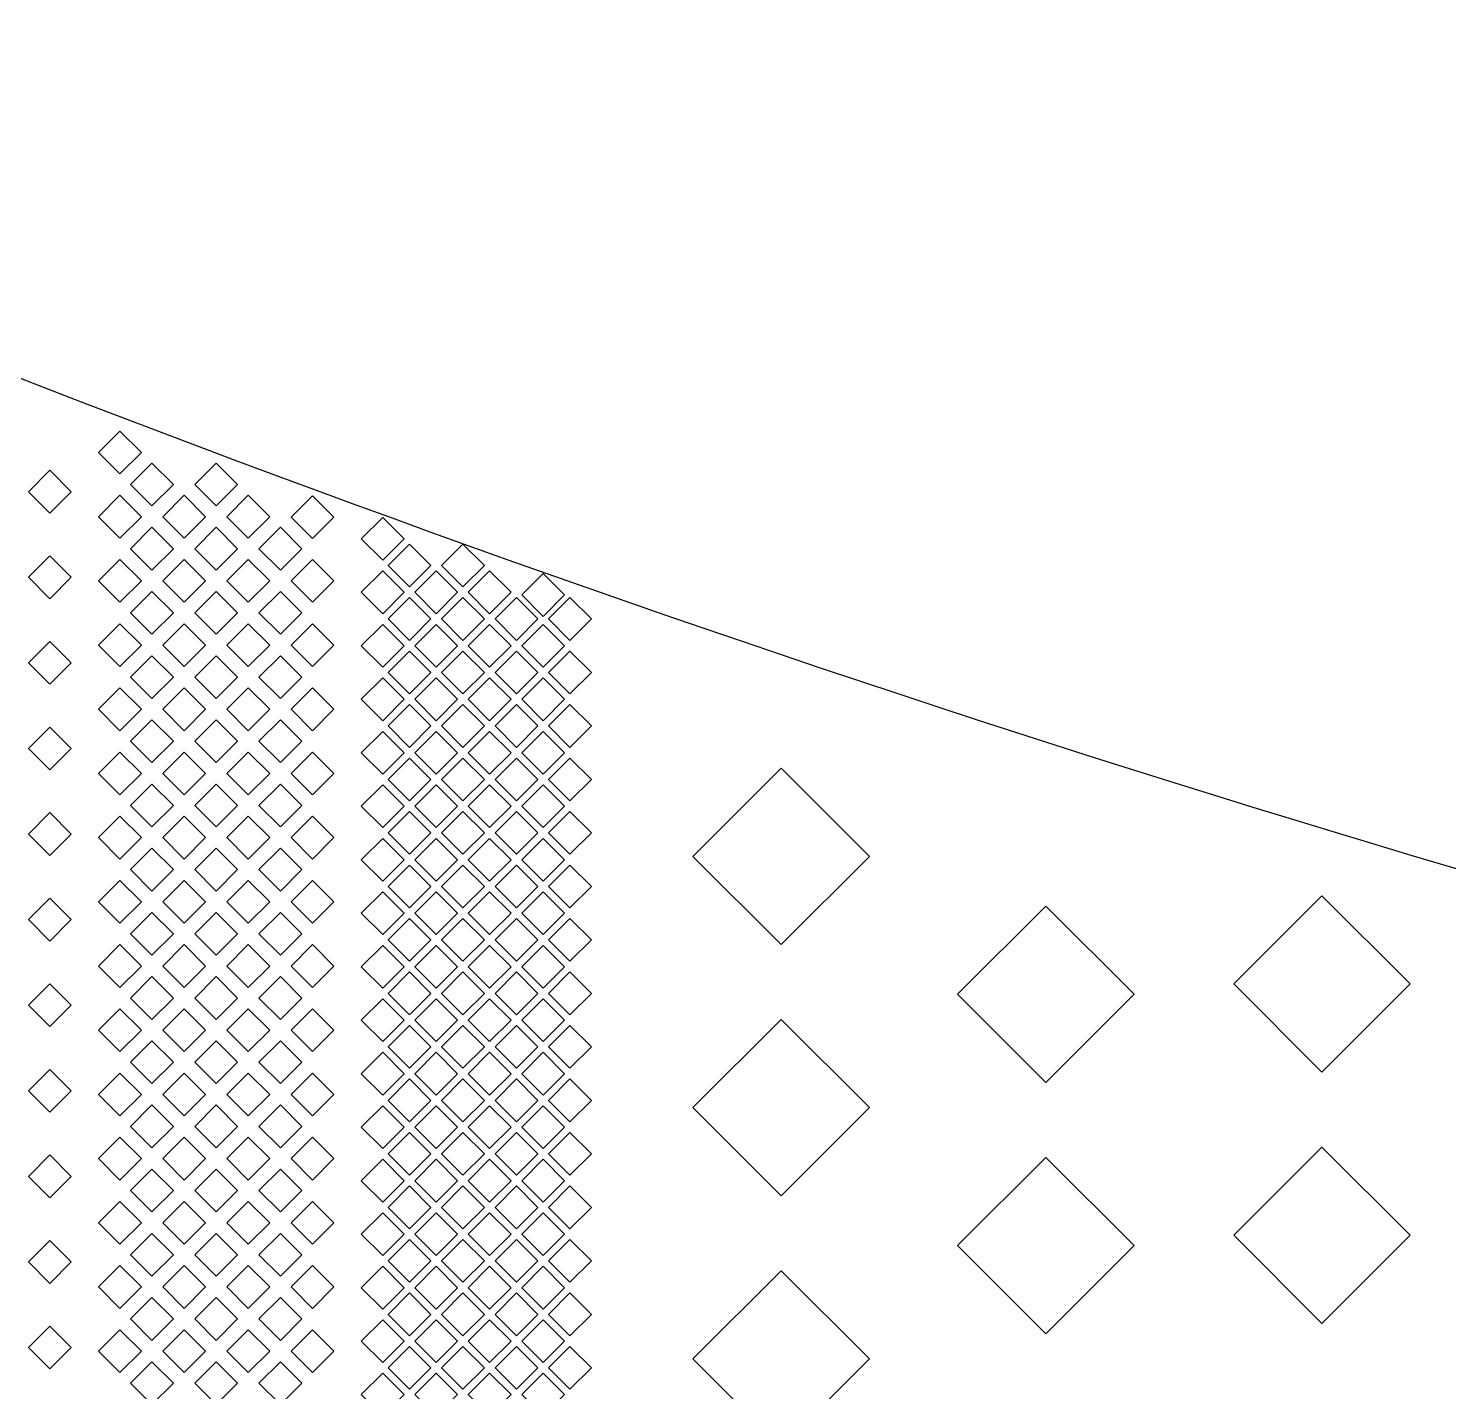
# Model space of a CAD drawing. Extents: x -351702 to -45035, y -35391 to 217623.
# Drawn here: x -253628 to -251751, y 2402 to 4204 of the extents above; entities that cross this region are included whole.
import ezdxf

# ---------------------------------------------------------------- set-up
doc = ezdxf.new("R2010")
doc.units = 13
doc.layers.add('Control', color=80, linetype='Continuous')

msp = doc.modelspace()

# ---------------------------------------------------------------- linework, layer by layer
at = {"layer": 'Control'}
msp.add_lwpolyline([(-253711.412, 3770.085, 0.07253136), (-246926.586, 2188.529), (-246926.586, 2033.437, 0.06766406), (-253711.186, 463.743)], format="xyb", dxfattribs=at)
for points in [[(-253507.164, 3615.207), (-253478.88, 3643.491), (-253507.164, 3671.775), (-253535.449, 3643.491)], [(-253464.81, 3572.952), (-253436.526, 3601.237), (-253464.81, 3629.521), (-253493.094, 3601.237)], [(-253379.957, 3572.952), (-253351.673, 3601.237), (-253379.957, 3629.521), (-253408.241, 3601.237)], [(-253599.817, 3563.446), (-253571.533, 3591.73), (-253599.817, 3620.014), (-253628.101, 3591.73)], [(-253507.164, 3530.354), (-253478.88, 3558.638), (-253507.164, 3586.922), (-253535.449, 3558.638)], [(-253422.311, 3530.354), (-253394.027, 3558.638), (-253422.311, 3586.922), (-253450.595, 3558.638)], [(-253337.458, 3530.354), (-253309.173, 3558.638), (-253337.458, 3586.922), (-253365.742, 3558.638)], [(-253252.604, 3529.656), (-253224.32, 3557.94), (-253252.604, 3586.225), (-253280.889, 3557.94)], [(-253159.808, 3501.149), (-253131.524, 3529.433), (-253159.808, 3557.717), (-253188.093, 3529.433)], [(-253464.81, 3488.099), (-253436.526, 3516.383), (-253464.81, 3544.668), (-253493.094, 3516.383)], [(-253379.957, 3488.099), (-253351.673, 3516.383), (-253379.957, 3544.668), (-253408.241, 3516.383)], [(-253295.104, 3488.099), (-253266.819, 3516.383), (-253295.104, 3544.668), (-253323.388, 3516.383)], [(-253124.37, 3465.902), (-253096.086, 3494.186), (-253124.37, 3522.47), (-253152.654, 3494.186)], [(-253053.66, 3465.902), (-253025.376, 3494.186), (-253053.66, 3522.47), (-253081.944, 3494.186)], [(-253599.817, 3450.308), (-253571.533, 3478.593), (-253599.817, 3506.877), (-253628.101, 3478.593)], [(-253507.164, 3445.5), (-253478.88, 3473.785), (-253507.164, 3502.069), (-253535.449, 3473.785)], [(-253422.311, 3445.5), (-253394.027, 3473.785), (-253422.311, 3502.069), (-253450.595, 3473.785)], [(-253337.458, 3445.5), (-253309.173, 3473.785), (-253337.458, 3502.069), (-253365.742, 3473.785)], [(-253252.604, 3445.5), (-253224.32, 3473.785), (-253252.604, 3502.069), (-253280.889, 3473.785)], [(-253159.808, 3430.439), (-253131.524, 3458.723), (-253159.808, 3487.007), (-253188.093, 3458.723)], [(-253089.098, 3430.439), (-253060.814, 3458.723), (-253089.098, 3487.007), (-253117.383, 3458.723)], [(-253018.388, 3430.439), (-252990.104, 3458.723), (-253018.388, 3487.007), (-253046.673, 3458.723)], [(-252947.678, 3426.919), (-252919.394, 3455.203), (-252947.678, 3483.487), (-252975.963, 3455.203)], [(-253464.81, 3403.246), (-253436.526, 3431.53), (-253464.81, 3459.814), (-253493.094, 3431.53)], [(-253379.957, 3403.246), (-253351.673, 3431.53), (-253379.957, 3459.814), (-253408.241, 3431.53)], [(-253295.104, 3403.246), (-253266.819, 3431.53), (-253295.104, 3459.814), (-253323.388, 3431.53)], [(-253124.37, 3395.192), (-253096.086, 3423.476), (-253124.37, 3451.76), (-253152.654, 3423.476)], [(-253053.66, 3395.192), (-253025.376, 3423.476), (-253053.66, 3451.76), (-253081.944, 3423.476)], [(-252982.95, 3395.192), (-252954.666, 3423.476), (-252982.95, 3451.76), (-253011.234, 3423.476)], [(-252912.24, 3395.192), (-252883.956, 3423.476), (-252912.24, 3451.76), (-252940.524, 3423.476)], [(-253507.164, 3360.647), (-253478.88, 3388.931), (-253507.164, 3417.215), (-253535.449, 3388.931)], [(-253422.311, 3360.647), (-253394.027, 3388.931), (-253422.311, 3417.215), (-253450.595, 3388.931)], [(-253337.458, 3360.647), (-253309.173, 3388.931), (-253337.458, 3417.215), (-253365.742, 3388.931)], [(-253252.604, 3360.647), (-253224.32, 3388.931), (-253252.604, 3417.215), (-253280.889, 3388.931)], [(-253159.808, 3359.729), (-253131.524, 3388.013), (-253159.808, 3416.297), (-253188.093, 3388.013)], [(-253089.098, 3359.729), (-253060.814, 3388.013), (-253089.098, 3416.297), (-253117.383, 3388.013)], [(-253018.388, 3359.729), (-252990.104, 3388.013), (-253018.388, 3416.297), (-253046.673, 3388.013)], [(-252947.678, 3359.729), (-252919.394, 3388.013), (-252947.678, 3416.297), (-252975.963, 3388.013)], [(-253599.817, 3337.171), (-253571.533, 3365.456), (-253599.817, 3393.74), (-253628.101, 3365.456)], [(-253124.37, 3324.482), (-253096.086, 3352.766), (-253124.37, 3381.05), (-253152.654, 3352.766)], [(-253053.66, 3324.482), (-253025.376, 3352.766), (-253053.66, 3381.05), (-253081.944, 3352.766)], [(-252982.95, 3324.482), (-252954.666, 3352.766), (-252982.95, 3381.05), (-253011.234, 3352.766)], [(-252912.24, 3324.482), (-252883.956, 3352.766), (-252912.24, 3381.05), (-252940.524, 3352.766)], [(-253464.81, 3318.392), (-253436.526, 3346.677), (-253464.81, 3374.961), (-253493.094, 3346.677)], [(-253379.957, 3318.392), (-253351.673, 3346.677), (-253379.957, 3374.961), (-253408.241, 3346.677)], [(-253295.104, 3318.392), (-253266.819, 3346.677), (-253295.104, 3374.961), (-253323.388, 3346.677)], [(-253159.808, 3289.019), (-253131.524, 3317.303), (-253159.808, 3345.587), (-253188.093, 3317.303)], [(-253089.098, 3289.019), (-253060.814, 3317.303), (-253089.098, 3345.587), (-253117.383, 3317.303)], [(-253018.388, 3289.019), (-252990.104, 3317.303), (-253018.388, 3345.587), (-253046.673, 3317.303)], [(-252947.678, 3289.019), (-252919.394, 3317.303), (-252947.678, 3345.587), (-252975.963, 3317.303)], [(-253507.164, 3275.794), (-253478.88, 3304.078), (-253507.164, 3332.362), (-253535.449, 3304.078)], [(-253422.311, 3275.794), (-253394.027, 3304.078), (-253422.311, 3332.362), (-253450.595, 3304.078)], [(-253337.458, 3275.794), (-253309.173, 3304.078), (-253337.458, 3332.362), (-253365.742, 3304.078)], [(-253252.604, 3275.794), (-253224.32, 3304.078), (-253252.604, 3332.362), (-253280.889, 3304.078)], [(-253124.37, 3253.772), (-253096.086, 3282.056), (-253124.37, 3310.34), (-253152.654, 3282.056)], [(-253053.66, 3253.772), (-253025.376, 3282.056), (-253053.66, 3310.34), (-253081.944, 3282.056)], [(-252982.95, 3253.772), (-252954.666, 3282.056), (-252982.95, 3310.34), (-253011.234, 3282.056)], [(-252912.24, 3253.772), (-252883.956, 3282.056), (-252912.24, 3310.34), (-252940.524, 3282.056)], [(-253464.81, 3233.539), (-253436.526, 3261.823), (-253464.81, 3290.108), (-253493.094, 3261.823)], [(-253379.957, 3233.539), (-253351.673, 3261.823), (-253379.957, 3290.108), (-253408.241, 3261.823)], [(-253295.104, 3233.539), (-253266.819, 3261.823), (-253295.104, 3290.108), (-253323.388, 3261.823)], [(-253599.817, 3224.034), (-253571.533, 3252.319), (-253599.817, 3280.603), (-253628.101, 3252.319)], [(-253159.808, 3218.309), (-253131.524, 3246.593), (-253159.808, 3274.877), (-253188.093, 3246.593)], [(-253089.098, 3218.309), (-253060.814, 3246.593), (-253089.098, 3274.877), (-253117.383, 3246.593)], [(-253018.388, 3218.309), (-252990.104, 3246.593), (-253018.388, 3274.877), (-253046.673, 3246.593)], [(-252947.678, 3218.309), (-252919.394, 3246.593), (-252947.678, 3274.877), (-252975.963, 3246.593)], [(-253507.164, 3190.94), (-253478.88, 3219.225), (-253507.164, 3247.509), (-253535.449, 3219.225)], [(-253422.311, 3190.94), (-253394.027, 3219.225), (-253422.311, 3247.509), (-253450.595, 3219.225)], [(-253337.458, 3190.94), (-253309.173, 3219.225), (-253337.458, 3247.509), (-253365.742, 3219.225)], [(-253252.604, 3190.94), (-253224.32, 3219.225), (-253252.604, 3247.509), (-253280.889, 3219.225)], [(-253124.37, 3183.062), (-253096.086, 3211.346), (-253124.37, 3239.63), (-253152.654, 3211.346)], [(-253053.66, 3183.062), (-253025.376, 3211.346), (-253053.66, 3239.63), (-253081.944, 3211.346)], [(-252982.95, 3183.062), (-252954.666, 3211.346), (-252982.95, 3239.63), (-253011.234, 3211.346)], [(-252912.24, 3183.062), (-252883.956, 3211.346), (-252912.24, 3239.63), (-252940.524, 3211.346)], [(-252633.045, 3226.318), (-252749.688, 3109.674), (-252633.045, 2993.031), (-252516.401, 3109.674)], [(-253464.81, 3148.686), (-253436.526, 3176.97), (-253464.81, 3205.254), (-253493.094, 3176.97)], [(-253379.957, 3148.686), (-253351.673, 3176.97), (-253379.957, 3205.254), (-253408.241, 3176.97)], [(-253295.104, 3148.686), (-253266.819, 3176.97), (-253295.104, 3205.254), (-253323.388, 3176.97)], [(-253159.808, 3147.599), (-253131.524, 3175.883), (-253159.808, 3204.167), (-253188.093, 3175.883)], [(-253089.098, 3147.599), (-253060.814, 3175.883), (-253089.098, 3204.167), (-253117.383, 3175.883)], [(-253018.388, 3147.599), (-252990.104, 3175.883), (-253018.388, 3204.167), (-253046.673, 3175.883)], [(-252947.678, 3147.599), (-252919.394, 3175.883), (-252947.678, 3204.167), (-252975.963, 3175.883)], [(-253599.817, 3110.897), (-253571.533, 3139.181), (-253599.817, 3167.466), (-253628.101, 3139.181)], [(-253507.164, 3106.087), (-253478.88, 3134.371), (-253507.164, 3162.655), (-253535.449, 3134.371)], [(-253422.311, 3106.087), (-253394.027, 3134.371), (-253422.311, 3162.655), (-253450.595, 3134.371)], [(-253337.458, 3106.087), (-253309.173, 3134.371), (-253337.458, 3162.655), (-253365.742, 3134.371)], [(-253252.604, 3106.087), (-253224.32, 3134.371), (-253252.604, 3162.655), (-253280.889, 3134.371)], [(-253124.37, 3112.352), (-253096.086, 3140.636), (-253124.37, 3168.92), (-253152.654, 3140.636)], [(-253053.66, 3112.352), (-253025.376, 3140.636), (-253053.66, 3168.92), (-253081.944, 3140.636)], [(-252982.95, 3112.352), (-252954.666, 3140.636), (-252982.95, 3168.92), (-253011.234, 3140.636)], [(-252912.24, 3112.352), (-252883.956, 3140.636), (-252912.24, 3168.92), (-252940.524, 3140.636)], [(-253464.81, 3063.832), (-253436.526, 3092.117), (-253464.81, 3120.401), (-253493.094, 3092.117)], [(-253379.957, 3063.832), (-253351.673, 3092.117), (-253379.957, 3120.401), (-253408.241, 3092.117)], [(-253295.104, 3063.832), (-253266.819, 3092.117), (-253295.104, 3120.401), (-253323.388, 3092.117)], [(-253159.808, 3076.889), (-253131.524, 3105.173), (-253159.808, 3133.457), (-253188.093, 3105.173)], [(-253089.098, 3076.889), (-253060.814, 3105.173), (-253089.098, 3133.457), (-253117.383, 3105.173)], [(-253018.388, 3076.889), (-252990.104, 3105.173), (-253018.388, 3133.457), (-253046.673, 3105.173)], [(-252947.678, 3076.889), (-252919.394, 3105.173), (-252947.678, 3133.457), (-252975.963, 3105.173)], [(-253124.37, 3041.642), (-253096.086, 3069.926), (-253124.37, 3098.21), (-253152.654, 3069.926)], [(-253053.66, 3041.642), (-253025.376, 3069.926), (-253053.66, 3098.21), (-253081.944, 3069.926)], [(-252982.95, 3041.642), (-252954.666, 3069.926), (-252982.95, 3098.21), (-253011.234, 3069.926)], [(-252912.24, 3041.642), (-252883.956, 3069.926), (-252912.24, 3098.21), (-252940.524, 3069.926)], [(-253507.164, 3021.234), (-253478.88, 3049.518), (-253507.164, 3077.802), (-253535.449, 3049.518)], [(-253422.311, 3021.234), (-253394.027, 3049.518), (-253422.311, 3077.802), (-253450.595, 3049.518)], [(-253337.458, 3021.234), (-253309.173, 3049.518), (-253337.458, 3077.802), (-253365.742, 3049.518)], [(-253252.604, 3021.234), (-253224.32, 3049.518), (-253252.604, 3077.802), (-253280.889, 3049.518)], [(-253159.808, 3006.179), (-253131.524, 3034.463), (-253159.808, 3062.747), (-253188.093, 3034.463)], [(-253089.098, 3006.179), (-253060.814, 3034.463), (-253089.098, 3062.747), (-253117.383, 3034.463)], [(-253018.388, 3006.179), (-252990.104, 3034.463), (-253018.388, 3062.747), (-253046.673, 3034.463)], [(-252947.678, 3006.179), (-252919.394, 3034.463), (-252947.678, 3062.747), (-252975.963, 3034.463)], [(-253599.817, 2997.76), (-253571.533, 3026.044), (-253599.817, 3054.329), (-253628.101, 3026.044)], [(-252283.114, 3043.997), (-252399.758, 2927.353), (-252283.114, 2810.71), (-252166.471, 2927.353)], [(-251917.997, 3057.631), (-252034.64, 2940.988), (-251917.997, 2824.344), (-251801.353, 2940.988)], [(-253464.81, 2978.979), (-253436.526, 3007.263), (-253464.81, 3035.548), (-253493.094, 3007.263)], [(-253379.957, 2978.979), (-253351.673, 3007.263), (-253379.957, 3035.548), (-253408.241, 3007.263)], [(-253295.104, 2978.979), (-253266.819, 3007.263), (-253295.104, 3035.548), (-253323.388, 3007.263)], [(-253124.37, 2970.932), (-253096.086, 2999.216), (-253124.37, 3027.5), (-253152.654, 2999.216)], [(-253053.66, 2970.932), (-253025.376, 2999.216), (-253053.66, 3027.5), (-253081.944, 2999.216)], [(-252982.95, 2970.932), (-252954.666, 2999.216), (-252982.95, 3027.5), (-253011.234, 2999.216)], [(-252912.24, 2970.932), (-252883.956, 2999.216), (-252912.24, 3027.5), (-252940.524, 2999.216)], [(-253507.164, 2936.38), (-253478.88, 2964.665), (-253507.164, 2992.949), (-253535.449, 2964.665)], [(-253422.311, 2936.38), (-253394.027, 2964.665), (-253422.311, 2992.949), (-253450.595, 2964.665)], [(-253337.458, 2936.38), (-253309.173, 2964.665), (-253337.458, 2992.949), (-253365.742, 2964.665)], [(-253252.604, 2936.38), (-253224.32, 2964.665), (-253252.604, 2992.949), (-253280.889, 2964.665)], [(-253159.808, 2935.469), (-253131.524, 2963.753), (-253159.808, 2992.037), (-253188.093, 2963.753)], [(-253089.098, 2935.469), (-253060.814, 2963.753), (-253089.098, 2992.037), (-253117.383, 2963.753)], [(-253018.388, 2935.469), (-252990.104, 2963.753), (-253018.388, 2992.037), (-253046.673, 2963.753)], [(-252947.678, 2935.469), (-252919.394, 2963.753), (-252947.678, 2992.037), (-252975.963, 2963.753)], [(-253464.81, 2894.126), (-253436.526, 2922.41), (-253464.81, 2950.694), (-253493.094, 2922.41)], [(-253379.957, 2894.126), (-253351.673, 2922.41), (-253379.957, 2950.694), (-253408.241, 2922.41)], [(-253295.104, 2894.126), (-253266.819, 2922.41), (-253295.104, 2950.694), (-253323.388, 2922.41)], [(-253124.37, 2900.222), (-253096.086, 2928.506), (-253124.37, 2956.79), (-253152.654, 2928.506)], [(-253053.66, 2900.222), (-253025.376, 2928.506), (-253053.66, 2956.79), (-253081.944, 2928.506)], [(-252982.95, 2900.222), (-252954.666, 2928.506), (-252982.95, 2956.79), (-253011.234, 2928.506)], [(-252912.24, 2900.222), (-252883.956, 2928.506), (-252912.24, 2956.79), (-252940.524, 2928.506)], [(-253599.817, 2884.623), (-253571.533, 2912.907), (-253599.817, 2941.192), (-253628.101, 2912.907)], [(-253159.808, 2864.759), (-253131.524, 2893.043), (-253159.808, 2921.327), (-253188.093, 2893.043)], [(-253089.098, 2864.759), (-253060.814, 2893.043), (-253089.098, 2921.327), (-253117.383, 2893.043)], [(-253018.388, 2864.759), (-252990.104, 2893.043), (-253018.388, 2921.327), (-253046.673, 2893.043)], [(-252947.678, 2864.759), (-252919.394, 2893.043), (-252947.678, 2921.327), (-252975.963, 2893.043)], [(-253507.164, 2851.527), (-253478.88, 2879.811), (-253507.164, 2908.095), (-253535.449, 2879.811)], [(-253422.311, 2851.527), (-253394.027, 2879.811), (-253422.311, 2908.095), (-253450.595, 2879.811)], [(-253337.458, 2851.527), (-253309.173, 2879.811), (-253337.458, 2908.095), (-253365.742, 2879.811)], [(-253252.604, 2851.527), (-253224.32, 2879.811), (-253252.604, 2908.095), (-253280.889, 2879.811)], [(-252633.045, 2894.099), (-252749.688, 2777.456), (-252633.045, 2660.812), (-252516.401, 2777.456)], [(-253124.37, 2829.512), (-253096.086, 2857.796), (-253124.37, 2886.08), (-253152.654, 2857.796)], [(-253053.66, 2829.512), (-253025.376, 2857.796), (-253053.66, 2886.08), (-253081.944, 2857.796)], [(-252982.95, 2829.512), (-252954.666, 2857.796), (-252982.95, 2886.08), (-253011.234, 2857.796)], [(-252912.24, 2829.512), (-252883.956, 2857.796), (-252912.24, 2886.08), (-252940.524, 2857.796)], [(-253464.81, 2809.272), (-253436.526, 2837.557), (-253464.81, 2865.841), (-253493.094, 2837.557)], [(-253379.957, 2809.272), (-253351.673, 2837.557), (-253379.957, 2865.841), (-253408.241, 2837.557)], [(-253295.104, 2809.272), (-253266.819, 2837.557), (-253295.104, 2865.841), (-253323.388, 2837.557)], [(-253159.808, 2794.049), (-253131.524, 2822.333), (-253159.808, 2850.617), (-253188.093, 2822.333)], [(-253089.098, 2794.049), (-253060.814, 2822.333), (-253089.098, 2850.617), (-253117.383, 2822.333)], [(-253018.388, 2794.049), (-252990.104, 2822.333), (-253018.388, 2850.617), (-253046.673, 2822.333)], [(-252947.678, 2794.049), (-252919.394, 2822.333), (-252947.678, 2850.617), (-252975.963, 2822.333)], [(-253599.817, 2771.486), (-253571.533, 2799.77), (-253599.817, 2828.054), (-253628.101, 2799.77)], [(-253507.164, 2766.674), (-253478.88, 2794.958), (-253507.164, 2823.242), (-253535.449, 2794.958)], [(-253422.311, 2766.674), (-253394.027, 2794.958), (-253422.311, 2823.242), (-253450.595, 2794.958)], [(-253337.458, 2766.674), (-253309.173, 2794.958), (-253337.458, 2823.242), (-253365.742, 2794.958)], [(-253252.604, 2766.674), (-253224.32, 2794.958), (-253252.604, 2823.242), (-253280.889, 2794.958)], [(-253124.37, 2758.802), (-253096.086, 2787.086), (-253124.37, 2815.37), (-253152.654, 2787.086)], [(-253053.66, 2758.802), (-253025.376, 2787.086), (-253053.66, 2815.37), (-253081.944, 2787.086)], [(-252982.95, 2758.802), (-252954.666, 2787.086), (-252982.95, 2815.37), (-253011.234, 2787.086)], [(-252912.24, 2758.802), (-252883.956, 2787.086), (-252912.24, 2815.37), (-252940.524, 2787.086)], [(-253464.81, 2724.419), (-253436.526, 2752.703), (-253464.81, 2780.988), (-253493.094, 2752.703)], [(-253379.957, 2724.419), (-253351.673, 2752.703), (-253379.957, 2780.988), (-253408.241, 2752.703)], [(-253295.104, 2724.419), (-253266.819, 2752.703), (-253295.104, 2780.988), (-253323.388, 2752.703)], [(-253159.808, 2723.339), (-253131.524, 2751.623), (-253159.808, 2779.907), (-253188.093, 2751.623)], [(-253089.098, 2723.339), (-253060.814, 2751.623), (-253089.098, 2779.907), (-253117.383, 2751.623)], [(-253018.388, 2723.339), (-252990.104, 2751.623), (-253018.388, 2779.907), (-253046.673, 2751.623)], [(-252947.678, 2723.339), (-252919.394, 2751.623), (-252947.678, 2779.907), (-252975.963, 2751.623)], [(-253124.37, 2688.092), (-253096.086, 2716.376), (-253124.37, 2744.66), (-253152.654, 2716.376)], [(-253053.66, 2688.092), (-253025.376, 2716.376), (-253053.66, 2744.66), (-253081.944, 2716.376)], [(-252982.95, 2688.092), (-252954.666, 2716.376), (-252982.95, 2744.66), (-253011.234, 2716.376)], [(-252912.24, 2688.092), (-252883.956, 2716.376), (-252912.24, 2744.66), (-252940.524, 2716.376)], [(-253507.164, 2681.82), (-253478.88, 2710.105), (-253507.164, 2738.389), (-253535.449, 2710.105)], [(-253422.311, 2681.82), (-253394.027, 2710.105), (-253422.311, 2738.389), (-253450.595, 2710.105)], [(-253337.458, 2681.82), (-253309.173, 2710.105), (-253337.458, 2738.389), (-253365.742, 2710.105)], [(-253252.604, 2681.82), (-253224.32, 2710.105), (-253252.604, 2738.389), (-253280.889, 2710.105)], [(-251917.997, 2725.412), (-252034.64, 2608.769), (-251917.997, 2492.125), (-251801.353, 2608.769)], [(-253599.817, 2658.349), (-253571.533, 2686.633), (-253599.817, 2714.917), (-253628.101, 2686.633)], [(-253159.808, 2652.629), (-253131.524, 2680.913), (-253159.808, 2709.197), (-253188.093, 2680.913)], [(-253089.098, 2652.629), (-253060.814, 2680.913), (-253089.098, 2709.197), (-253117.383, 2680.913)], [(-253018.388, 2652.629), (-252990.104, 2680.913), (-253018.388, 2709.197), (-253046.673, 2680.913)], [(-252947.678, 2652.629), (-252919.394, 2680.913), (-252947.678, 2709.197), (-252975.963, 2680.913)], [(-252283.114, 2711.778), (-252399.758, 2595.134), (-252283.114, 2478.491), (-252166.471, 2595.134)], [(-253464.81, 2639.566), (-253436.526, 2667.85), (-253464.81, 2696.134), (-253493.094, 2667.85)], [(-253379.957, 2639.566), (-253351.673, 2667.85), (-253379.957, 2696.134), (-253408.241, 2667.85)], [(-253295.104, 2639.566), (-253266.819, 2667.85), (-253295.104, 2696.134), (-253323.388, 2667.85)], [(-253124.37, 2617.382), (-253096.086, 2645.666), (-253124.37, 2673.95), (-253152.654, 2645.666)], [(-253053.66, 2617.382), (-253025.376, 2645.666), (-253053.66, 2673.95), (-253081.944, 2645.666)], [(-252982.95, 2617.382), (-252954.666, 2645.666), (-252982.95, 2673.95), (-253011.234, 2645.666)], [(-252912.24, 2617.382), (-252883.956, 2645.666), (-252912.24, 2673.95), (-252940.524, 2645.666)], [(-253507.164, 2596.967), (-253478.88, 2625.251), (-253507.164, 2653.535), (-253535.449, 2625.251)], [(-253422.311, 2596.967), (-253394.027, 2625.251), (-253422.311, 2653.535), (-253450.595, 2625.251)], [(-253337.458, 2596.967), (-253309.173, 2625.251), (-253337.458, 2653.535), (-253365.742, 2625.251)], [(-253252.604, 2596.967), (-253224.32, 2625.251), (-253252.604, 2653.535), (-253280.889, 2625.251)], [(-253159.808, 2581.919), (-253131.524, 2610.203), (-253159.808, 2638.487), (-253188.093, 2610.203)], [(-253089.098, 2581.919), (-253060.814, 2610.203), (-253089.098, 2638.487), (-253117.383, 2610.203)], [(-253018.388, 2581.919), (-252990.104, 2610.203), (-253018.388, 2638.487), (-253046.673, 2610.203)], [(-252947.678, 2581.919), (-252919.394, 2610.203), (-252947.678, 2638.487), (-252975.963, 2610.203)], [(-253464.81, 2554.712), (-253436.526, 2582.997), (-253464.81, 2611.281), (-253493.094, 2582.997)], [(-253379.957, 2554.712), (-253351.673, 2582.997), (-253379.957, 2611.281), (-253408.241, 2582.997)], [(-253295.104, 2554.712), (-253266.819, 2582.997), (-253295.104, 2611.281), (-253323.388, 2582.997)], [(-253599.817, 2545.212), (-253571.533, 2573.496), (-253599.817, 2601.78), (-253628.101, 2573.496)], [(-253124.37, 2546.672), (-253096.086, 2574.956), (-253124.37, 2603.24), (-253152.654, 2574.956)], [(-253053.66, 2546.672), (-253025.376, 2574.956), (-253053.66, 2603.24), (-253081.944, 2574.956)], [(-252982.95, 2546.672), (-252954.666, 2574.956), (-252982.95, 2603.24), (-253011.234, 2574.956)], [(-252912.24, 2546.672), (-252883.956, 2574.956), (-252912.24, 2603.24), (-252940.524, 2574.956)], [(-253507.164, 2512.114), (-253478.88, 2540.398), (-253507.164, 2568.682), (-253535.449, 2540.398)], [(-253422.311, 2512.114), (-253394.027, 2540.398), (-253422.311, 2568.682), (-253450.595, 2540.398)], [(-253337.458, 2512.114), (-253309.173, 2540.398), (-253337.458, 2568.682), (-253365.742, 2540.398)], [(-253252.604, 2512.114), (-253224.32, 2540.398), (-253252.604, 2568.682), (-253280.889, 2540.398)], [(-253159.808, 2511.209), (-253131.524, 2539.493), (-253159.808, 2567.777), (-253188.093, 2539.493)], [(-253089.098, 2511.209), (-253060.814, 2539.493), (-253089.098, 2567.777), (-253117.383, 2539.493)], [(-253018.388, 2511.209), (-252990.104, 2539.493), (-253018.388, 2567.777), (-253046.673, 2539.493)], [(-252947.678, 2511.209), (-252919.394, 2539.493), (-252947.678, 2567.777), (-252975.963, 2539.493)], [(-252633.045, 2561.88), (-252749.688, 2445.237), (-252633.045, 2328.593), (-252516.401, 2445.237)], [(-253464.81, 2469.859), (-253436.526, 2498.143), (-253464.81, 2526.428), (-253493.094, 2498.143)], [(-253379.957, 2469.859), (-253351.673, 2498.143), (-253379.957, 2526.428), (-253408.241, 2498.143)], [(-253295.104, 2469.859), (-253266.819, 2498.143), (-253295.104, 2526.428), (-253323.388, 2498.143)], [(-253124.37, 2475.962), (-253096.086, 2504.246), (-253124.37, 2532.53), (-253152.654, 2504.246)], [(-253053.66, 2475.962), (-253025.376, 2504.246), (-253053.66, 2532.53), (-253081.944, 2504.246)], [(-252982.95, 2475.962), (-252954.666, 2504.246), (-252982.95, 2532.53), (-253011.234, 2504.246)], [(-252912.24, 2475.962), (-252883.956, 2504.246), (-252912.24, 2532.53), (-252940.524, 2504.246)], [(-253599.817, 2432.075), (-253571.533, 2460.359), (-253599.817, 2488.643), (-253628.101, 2460.359)], [(-253507.164, 2427.26), (-253478.88, 2455.545), (-253507.164, 2483.829), (-253535.449, 2455.545)], [(-253422.311, 2427.26), (-253394.027, 2455.545), (-253422.311, 2483.829), (-253450.595, 2455.545)], [(-253337.458, 2427.26), (-253309.173, 2455.545), (-253337.458, 2483.829), (-253365.742, 2455.545)], [(-253252.604, 2427.26), (-253224.32, 2455.545), (-253252.604, 2483.829), (-253280.889, 2455.545)], [(-253159.808, 2440.499), (-253131.524, 2468.783), (-253159.808, 2497.067), (-253188.093, 2468.783)], [(-253089.098, 2440.499), (-253060.814, 2468.783), (-253089.098, 2497.067), (-253117.383, 2468.783)], [(-253018.388, 2440.499), (-252990.104, 2468.783), (-253018.388, 2497.067), (-253046.673, 2468.783)], [(-252947.678, 2440.499), (-252919.394, 2468.783), (-252947.678, 2497.067), (-252975.963, 2468.783)], [(-253124.37, 2405.252), (-253096.086, 2433.536), (-253124.37, 2461.82), (-253152.654, 2433.536)], [(-253053.66, 2405.252), (-253025.376, 2433.536), (-253053.66, 2461.82), (-253081.944, 2433.536)], [(-252982.95, 2405.252), (-252954.666, 2433.536), (-252982.95, 2461.82), (-253011.234, 2433.536)], [(-252912.24, 2405.252), (-252883.956, 2433.536), (-252912.24, 2461.82), (-252940.524, 2433.536)], [(-253464.81, 2385.006), (-253436.526, 2413.29), (-253464.81, 2441.574), (-253493.094, 2413.29)], [(-253379.957, 2385.006), (-253351.673, 2413.29), (-253379.957, 2441.574), (-253408.241, 2413.29)], [(-253295.104, 2385.006), (-253266.819, 2413.29), (-253295.104, 2441.574), (-253323.388, 2413.29)], [(-253159.808, 2369.789), (-253131.524, 2398.073), (-253159.808, 2426.357), (-253188.093, 2398.073)], [(-253089.098, 2369.789), (-253060.814, 2398.073), (-253089.098, 2426.357), (-253117.383, 2398.073)], [(-253018.388, 2369.789), (-252990.104, 2398.073), (-253018.388, 2426.357), (-253046.673, 2398.073)], [(-252947.678, 2369.789), (-252919.394, 2398.073), (-252947.678, 2426.357), (-252975.963, 2398.073)]]:
    msp.add_lwpolyline(points, close=True, dxfattribs=at)
msp.add_circle((-245160.989, 22954.159), 50000, dxfattribs=at)

doc.saveas('drawing.dxf')
